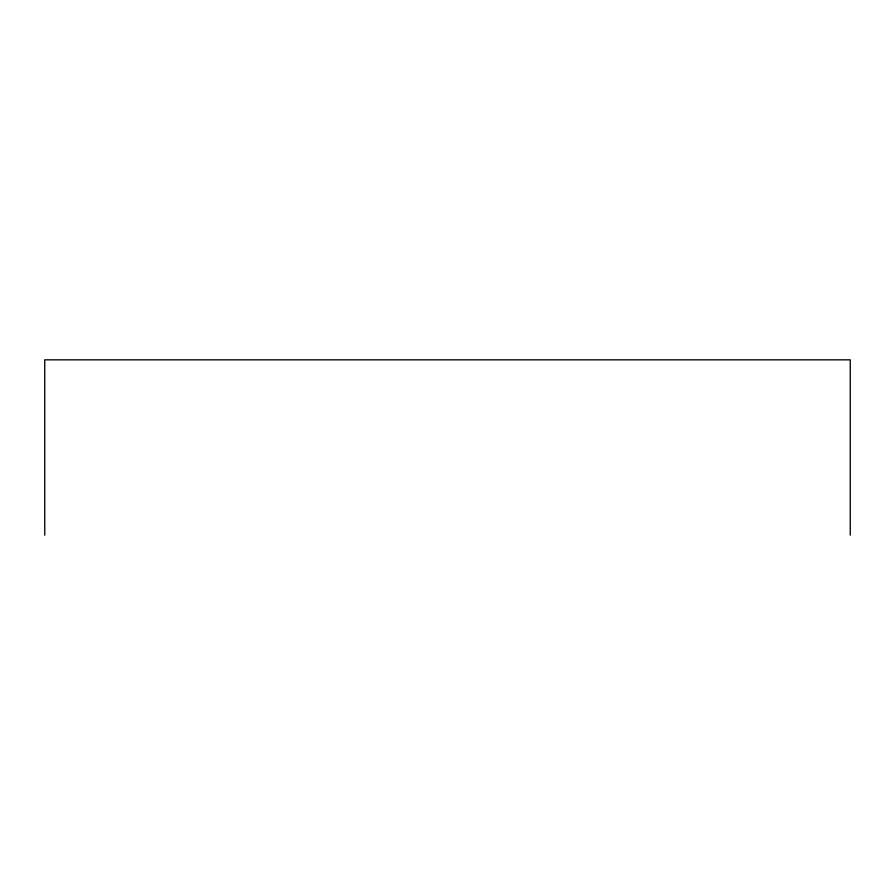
<?xml version="1.0" encoding="UTF-8"?>
<svg xmlns="http://www.w3.org/2000/svg" width="895" height="895" viewBox="0 0 895 895"><rect width="100%" height="100%" fill="white"/><g stroke="black" fill="none" stroke-linecap="round" stroke-linejoin="round"><path stroke-width="1.34" d="M850.25 535.165L850.25 359.835L44.75 359.835L44.75 535.165"/></g></svg>
